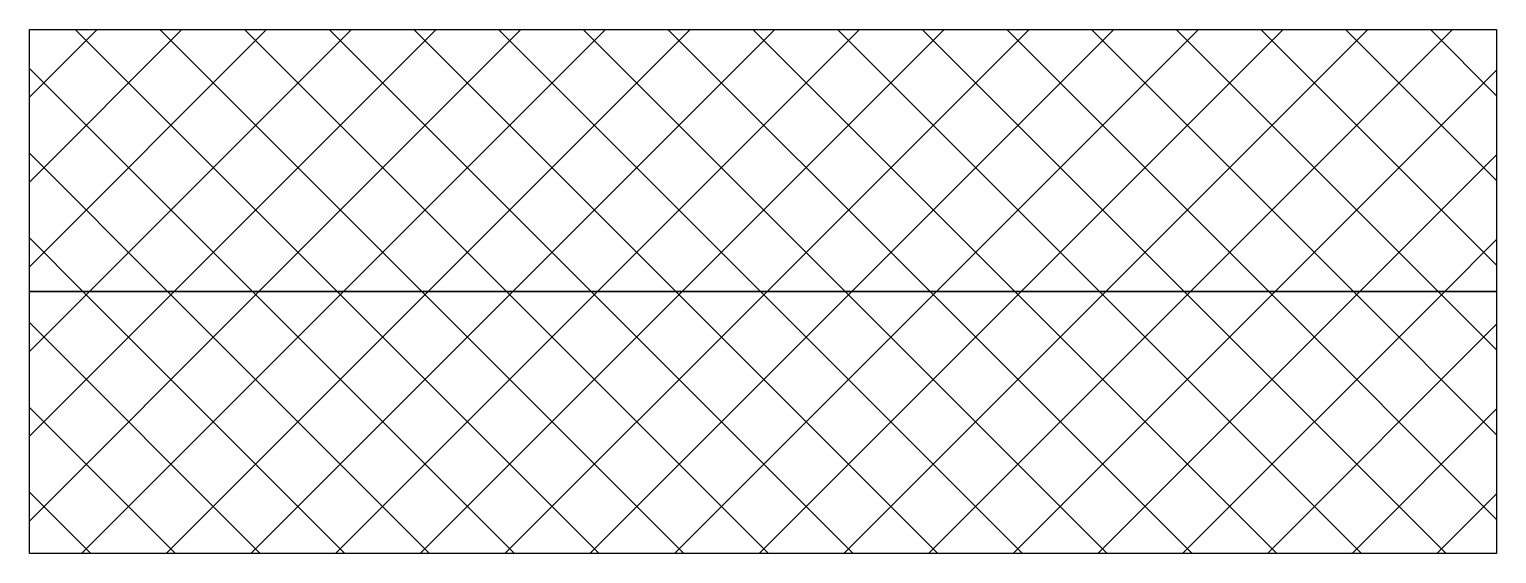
# Model space of a CAD drawing. Header units: millimetres. Extents: x 55.7 to 125.7, y -12.5 to 12.5.
import ezdxf

# ---------------------------------------------------------------- set-up
doc = ezdxf.new("R2010")
doc.units = ezdxf.units.MM

# ---------------------------------------------------------------- blocks, each defined once
blk = doc.blocks.new('*X1')
at = {"color": 0}
for p, q in [((55.75, 1.179), (67.071, 12.5)), ((55.75, 5.22), (63.03, 12.5)), ((55.75, 9.261), (58.989, 12.5)), ((70.43, 0), (57.93, 12.5)), ((58.612, 0), (71.112, 12.5)), ((74.471, 0), (61.971, 12.5)), ((62.653, 0), (75.153, 12.5)), ((78.512, 0), (66.012, 12.5)), ((66.694, 0), (79.194, 12.5)), ((82.553, 0), (70.053, 12.5)), ((70.735, 0), (83.235, 12.5)), ((86.594, 0), (74.094, 12.5)), ((74.776, 0), (87.276, 12.5)), ((90.635, 0), (78.135, 12.5)), ((78.818, 0), (91.318, 12.5)), ((94.676, 0), (82.176, 12.5)), ((82.859, 0), (95.359, 12.5)), ((98.717, 0), (86.217, 12.5)), ((86.9, 0), (99.4, 12.5)), ((102.759, 0), (90.259, 12.5)), ((90.941, 0), (103.441, 12.5)), ((106.8, 0), (94.3, 12.5)), ((94.982, 0), (107.482, 12.5)), ((110.841, 0), (98.341, 12.5)), ((99.023, 0), (111.523, 12.5)), ((114.882, 0), (102.382, 12.5)), ((103.064, 0), (115.564, 12.5)), ((118.923, 0), (106.423, 12.5)), ((107.105, 0), (119.605, 12.5)), ((122.964, 0), (110.464, 12.5)), ((111.147, 0), (123.647, 12.5)), ((125.75, 1.255), (114.505, 12.5)), ((125.75, 5.296), (118.546, 12.5)), ((125.75, 9.338), (122.588, 12.5)), ((66.389, 0), (55.75, 10.639)), ((115.188, 0), (125.75, 10.562)), ((62.347, 0), (55.75, 6.597)), ((119.229, 0), (125.75, 6.521)), ((58.306, 0), (55.75, 2.556)), ((123.27, 0), (125.75, 2.48)), ((55.75, -10.944), (66.694, 0)), ((55.75, -6.903), (62.653, 0)), ((55.75, -2.862), (58.612, 0)), ((58.235, -12.5), (70.735, 0)), ((70.806, -12.5), (58.306, 0)), ((62.276, -12.5), (74.776, 0)), ((74.847, -12.5), (62.347, 0)), ((66.318, -12.5), (78.818, 0)), ((78.889, -12.5), (66.389, 0)), ((70.359, -12.5), (82.859, 0)), ((82.93, -12.5), (70.43, 0)), ((74.4, -12.5), (86.9, 0)), ((86.971, -12.5), (74.471, 0)), ((78.441, -12.5), (90.941, 0)), ((91.012, -12.5), (78.512, 0)), ((82.482, -12.5), (94.982, 0)), ((95.053, -12.5), (82.553, 0)), ((86.523, -12.5), (99.023, 0)), ((99.094, -12.5), (86.594, 0)), ((90.564, -12.5), (103.064, 0)), ((103.135, -12.5), (90.635, 0)), ((94.605, -12.5), (107.105, 0)), ((107.176, -12.5), (94.676, 0)), ((98.647, -12.5), (111.147, 0)), ((111.217, -12.5), (98.717, 0)), ((102.688, -12.5), (115.188, 0)), ((115.259, -12.5), (102.759, 0)), ((106.729, -12.5), (119.229, 0)), ((119.3, -12.5), (106.8, 0)), ((110.77, -12.5), (123.27, 0)), ((123.341, -12.5), (110.841, 0)), ((125.75, -10.868), (114.882, 0)), ((125.75, -6.827), (118.923, 0)), ((125.75, -2.786), (122.964, 0)), ((66.765, -12.5), (55.75, -1.485)), ((114.811, -12.5), (125.75, -1.561)), ((62.724, -12.5), (55.75, -5.526)), ((118.852, -12.5), (125.75, -5.602)), ((58.683, -12.5), (55.75, -9.567)), ((122.893, -12.5), (125.75, -9.643))]:
    blk.add_line(p, q, dxfattribs=at)

msp = doc.modelspace()

# ---------------------------------------------------------------- linework, layer by layer
for points in [[(125.75, 0), (55.75, 0), (55.75, 12.5), (125.75, 12.5), (125.75, 0)], [(125.75, -12.5), (55.75, -12.5), (55.75, 0), (125.75, 0), (125.75, -12.5)]]:
    msp.add_lwpolyline(points)

# ---------------------------------------------------------------- block references
at = {"linetype": 'Continuous'}
msp.add_blockref('*X1', (0, 0), dxfattribs=at)

doc.saveas('drawing.dxf')
